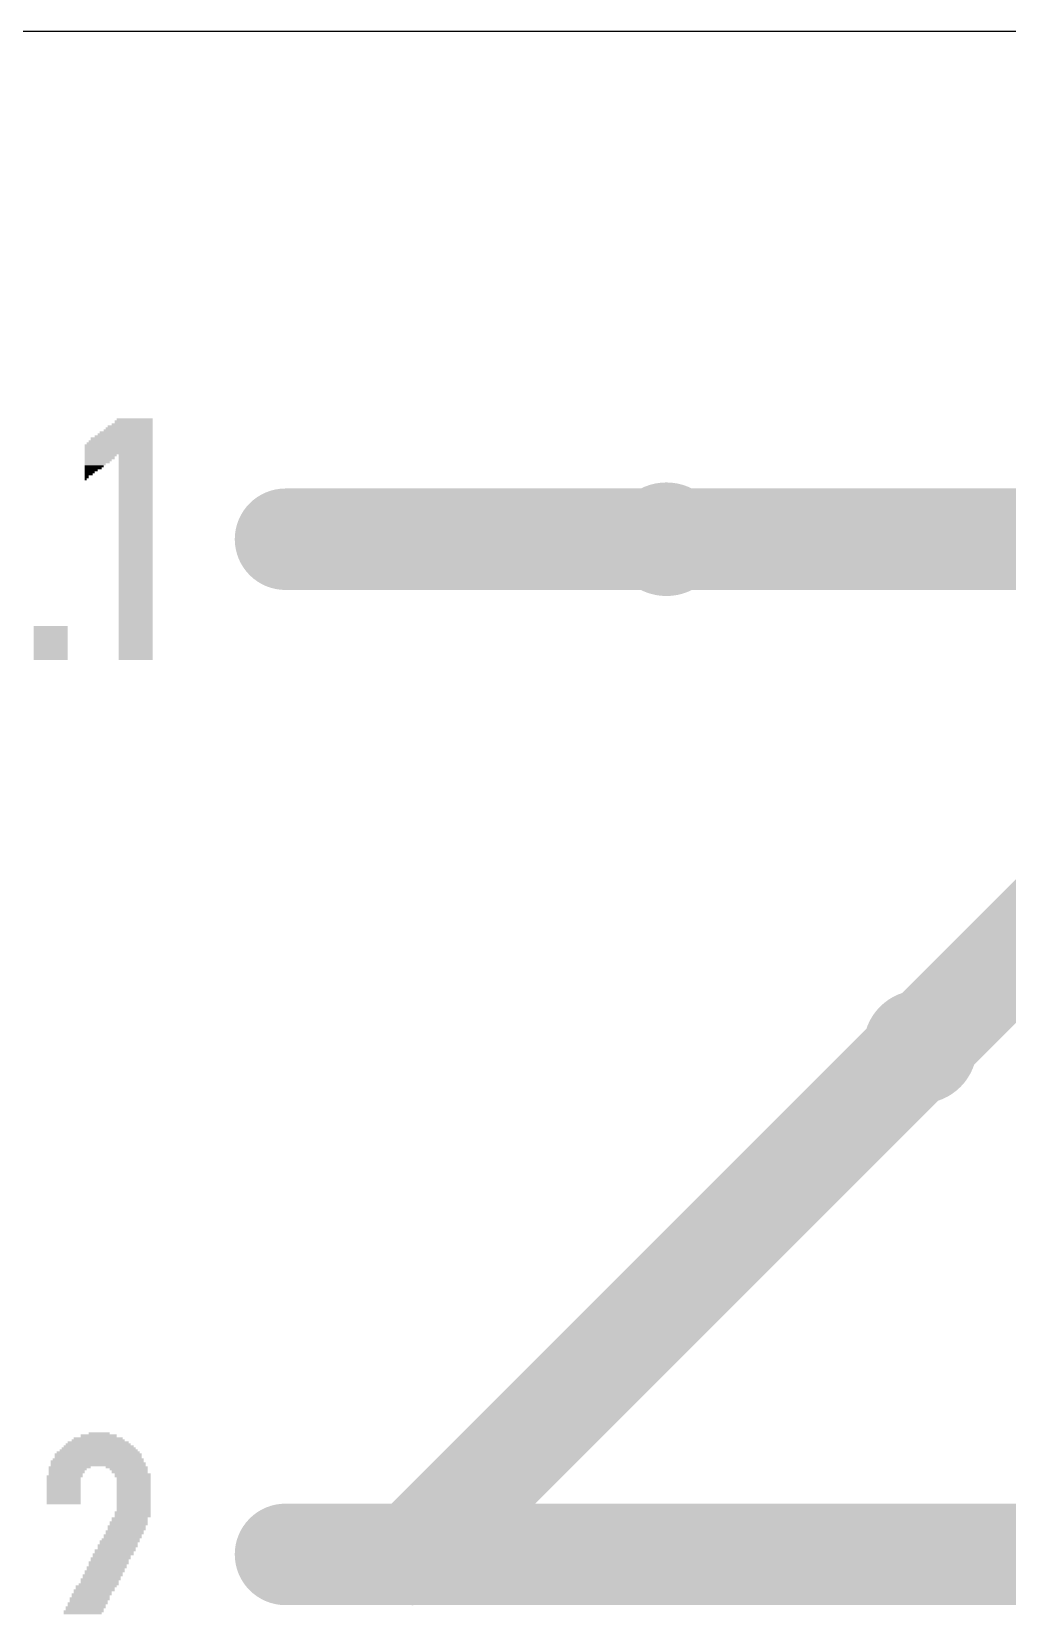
# Model space of a CAD drawing. Extents: x -1 to 100, y 0 to 61.
# Drawn here: x 74.93 to 84.69, y 45.12 to 60.96 of the extents above; entities that cross this region are included whole.
import ezdxf

# ---------------------------------------------------------------- set-up
doc = ezdxf.new("R2010")
doc.units = 0
for name, color, linetype in [('115', 151, 'CONTINUOUS'), ('117', 190, 'CONTINUOUS'), ('170', 151, 'CONTINUOUS'), ('20', 31, 'CONTINUOUS')]:
    doc.layers.add(name, color=color, linetype=linetype)

# ---------------------------------------------------------------- blocks, each defined once
blk = doc.blocks.new('RECT')
blk.add_solid([(-0.5, -0.5), (0.5, -0.5), (-0.5, 0.5), (0.5, 0.5)])

msp = doc.modelspace()

# ---------------------------------------------------------------- linework, layer by layer
at = {"layer": '115', "const_width": 1.016}
for points in [[(88.9, 55.88), (77.47, 55.88)], [(78.74, 45.72), (88.9, 55.88)], [(77.47, 45.72), (78.74, 45.72)], [(78.74, 45.72), (99.06, 45.72)]]:
    msp.add_lwpolyline(points, dxfattribs=at)
at = {"layer": '115', "const_width": 0.508}
for points in [[(77.47, 56.134, 1), (77.47, 55.626)], [(77.47, 45.974, 1), (77.47, 45.466)], [(78.74, 45.974, 1), (78.74, 45.466)], [(78.56, 45.9, 1), (78.92, 45.54)], [(78.74, 45.466, 1), (78.74, 45.974)]]:
    msp.add_lwpolyline(points, format="xyb", dxfattribs=at)
at = {"layer": '117', "const_width": 0.127}
for points in [[(81.28, 55.375, 1), (81.28, 56.385, 1), (81.28, 55.375)], [(83.82, 50.295, 1), (83.82, 51.305, 1), (83.82, 50.295)]]:
    msp.add_lwpolyline(points, format="xyb", dxfattribs=at)
at = {"layer": '20'}
msp.add_line((99.06, 60.96), (0, 60.96), dxfattribs=at)

# ---------------------------------------------------------------- block references
at = {"layer": '170'}
for p, xscale, yscale in [((75.935, 57.03), 0.41, 0.02), ((75.95, 57.055), 0.38, 0.03), ((75.96, 57.08), 0.36, 0.02), ((75.82, 56.86), 0.64, 0.02), ((75.83, 56.885), 0.62, 0.03), ((75.85, 56.91), 0.58, 0.02), ((75.865, 56.93), 0.55, 0.02), ((75.875, 56.95), 0.53, 0.02), ((75.895, 56.97), 0.49, 0.02), ((75.905, 56.99), 0.47, 0.02), ((75.915, 57.01), 0.45, 0.02), ((75.8, 56.82), 0.68, 0.02), ((75.8, 56.8), 0.68, 0.02), ((75.8, 56.78), 0.68, 0.02), ((75.8, 56.76), 0.68, 0.02), ((75.8, 56.74), 0.68, 0.02), ((75.62, 56.72), 0.32, 0.02), ((75.61, 56.695), 0.3, 0.03), ((75.81, 56.84), 0.66, 0.02), ((75.97, 56.72), 0.34, 0.02), ((75.97, 56.695), 0.34, 0.03), ((75.595, 56.67), 0.27, 0.02), ((75.585, 56.65), 0.25, 0.02), ((75.565, 56.63), 0.21, 0.02), ((75.555, 56.61), 0.19, 0.02), ((75.545, 56.59), 0.17, 0.02), ((75.525, 56.57), 0.13, 0.02), ((75.51, 56.55), 0.1, 0.02), ((75.97, 56.67), 0.34, 0.02), ((75.97, 56.65), 0.34, 0.02), ((75.97, 56.63), 0.34, 0.02), ((75.97, 56.61), 0.34, 0.02), ((75.97, 56.59), 0.34, 0.02), ((75.97, 56.57), 0.34, 0.02), ((75.97, 56.55), 0.34, 0.02), ((75.5, 56.53), 0.08, 0.02), ((75.48, 56.505), 0.04, 0.03), ((75.47, 56.48), 0.02, 0.02), ((75.97, 56.53), 0.34, 0.02), ((75.97, 56.505), 0.34, 0.03), ((75.97, 56.48), 0.34, 0.02), ((75.97, 56.46), 0.34, 0.02), ((75.97, 56.44), 0.34, 0.02), ((75.97, 56.42), 0.34, 0.02), ((75.97, 56.4), 0.34, 0.02), ((75.97, 56.38), 0.34, 0.02), ((75.97, 56.36), 0.34, 0.02), ((75.97, 56.335), 0.34, 0.03), ((75.97, 56.31), 0.34, 0.02), ((75.97, 56.29), 0.34, 0.02), ((75.97, 56.27), 0.34, 0.02), ((75.97, 56.25), 0.34, 0.02), ((75.97, 56.23), 0.34, 0.02), ((75.97, 56.21), 0.34, 0.02), ((75.97, 56.19), 0.34, 0.02), ((75.97, 56.17), 0.34, 0.02), ((75.97, 56.145), 0.34, 0.03), ((75.97, 56.12), 0.34, 0.02), ((75.97, 56.1), 0.34, 0.02), ((75.97, 56.08), 0.34, 0.02), ((75.97, 56.06), 0.34, 0.02), ((75.97, 56.04), 0.34, 0.02), ((75.97, 56.02), 0.34, 0.02), ((75.97, 56), 0.34, 0.02), ((75.97, 55.975), 0.34, 0.03), ((75.97, 55.95), 0.34, 0.02), ((75.97, 55.93), 0.34, 0.02), ((75.97, 55.91), 0.34, 0.02), ((75.97, 55.89), 0.34, 0.02), ((75.97, 55.87), 0.34, 0.02), ((75.97, 55.85), 0.34, 0.02), ((75.97, 55.83), 0.34, 0.02), ((75.97, 55.81), 0.34, 0.02), ((75.97, 55.785), 0.34, 0.03), ((75.97, 55.76), 0.34, 0.02), ((75.97, 55.74), 0.34, 0.02), ((75.97, 55.72), 0.34, 0.02), ((75.97, 55.7), 0.34, 0.02), ((75.97, 55.68), 0.34, 0.02), ((75.97, 55.66), 0.34, 0.02), ((75.97, 55.64), 0.34, 0.02), ((75.97, 55.615), 0.34, 0.03), ((75.97, 55.59), 0.34, 0.02), ((75.97, 55.57), 0.34, 0.02), ((75.97, 55.55), 0.34, 0.02), ((75.97, 55.53), 0.34, 0.02), ((75.97, 55.51), 0.34, 0.02), ((75.97, 55.49), 0.34, 0.02), ((75.97, 55.47), 0.34, 0.02), ((75.97, 55.45), 0.34, 0.02), ((75.97, 55.425), 0.34, 0.03), ((75.97, 55.4), 0.34, 0.02), ((75.97, 55.38), 0.34, 0.02), ((75.97, 55.36), 0.34, 0.02), ((75.97, 55.34), 0.34, 0.02), ((75.97, 55.32), 0.34, 0.02), ((75.97, 55.3), 0.34, 0.02), ((75.97, 55.28), 0.34, 0.02), ((75.97, 55.255), 0.34, 0.03), ((75.97, 55.23), 0.34, 0.02), ((75.97, 55.21), 0.34, 0.02), ((75.97, 55.19), 0.34, 0.02), ((75.97, 55.17), 0.34, 0.02), ((75.97, 55.15), 0.34, 0.02), ((75.97, 55.13), 0.34, 0.02), ((75.12, 55), 0.34, 0.02), ((75.12, 54.98), 0.34, 0.02), ((75.12, 54.96), 0.34, 0.02), ((75.97, 55.11), 0.34, 0.02), ((75.97, 55.09), 0.34, 0.02), ((75.97, 55.065), 0.34, 0.03), ((75.97, 55.04), 0.34, 0.02), ((75.97, 55.02), 0.34, 0.02), ((75.97, 55), 0.34, 0.02), ((75.97, 54.98), 0.34, 0.02), ((75.97, 54.96), 0.34, 0.02), ((75.12, 54.94), 0.34, 0.02), ((75.12, 54.92), 0.34, 0.02), ((75.12, 54.9), 0.34, 0.02), ((75.12, 54.875), 0.34, 0.03), ((75.12, 54.85), 0.34, 0.02), ((75.12, 54.83), 0.34, 0.02), ((75.12, 54.81), 0.34, 0.02), ((75.97, 54.94), 0.34, 0.02), ((75.97, 54.92), 0.34, 0.02), ((75.97, 54.9), 0.34, 0.02), ((75.97, 54.875), 0.34, 0.03), ((75.97, 54.85), 0.34, 0.02), ((75.97, 54.83), 0.34, 0.02), ((75.97, 54.81), 0.34, 0.02), ((75.12, 54.79), 0.34, 0.02), ((75.12, 54.77), 0.34, 0.02), ((75.12, 54.75), 0.34, 0.02), ((75.12, 54.73), 0.34, 0.02), ((75.12, 54.705), 0.34, 0.03), ((75.12, 54.68), 0.34, 0.02), ((75.97, 54.79), 0.34, 0.02), ((75.97, 54.77), 0.34, 0.02), ((75.97, 54.75), 0.34, 0.02), ((75.97, 54.73), 0.34, 0.02), ((75.97, 54.705), 0.34, 0.03), ((75.97, 54.68), 0.34, 0.02), ((75.595, 46.88), 0.49, 0.02), ((75.6, 46.905), 0.36, 0.03), ((75.605, 46.93), 0.21, 0.02), ((75.595, 46.715), 0.87, 0.03), ((75.595, 46.74), 0.83, 0.02), ((75.6, 46.76), 0.78, 0.02), ((75.6, 46.78), 0.74, 0.02), ((75.6, 46.8), 0.7, 0.02), ((75.595, 46.82), 0.65, 0.02), ((75.595, 46.84), 0.61, 0.02), ((75.595, 46.86), 0.53, 0.02), ((75.31, 46.59), 0.42, 0.02), ((75.29, 46.57), 0.38, 0.02), ((75.585, 46.65), 0.93, 0.02), ((75.595, 46.63), 0.95, 0.02), ((75.595, 46.61), 0.95, 0.02), ((75.595, 46.67), 0.91, 0.02), ((75.595, 46.69), 0.87, 0.02), ((75.88, 46.59), 0.42, 0.02), ((75.9, 46.57), 0.38, 0.02), ((75.26, 46.5), 0.36, 0.02), ((75.25, 46.48), 0.34, 0.02), ((75.25, 46.46), 0.34, 0.02), ((75.25, 46.44), 0.34, 0.02), ((75.25, 46.42), 0.34, 0.02), ((75.28, 46.545), 0.36, 0.03), ((75.27, 46.52), 0.34, 0.02), ((75.91, 46.545), 0.36, 0.03), ((75.94, 46.52), 0.36, 0.02), ((75.94, 46.5), 0.36, 0.02), ((75.95, 46.48), 0.34, 0.02), ((75.95, 46.46), 0.34, 0.02), ((75.95, 46.44), 0.34, 0.02), ((75.95, 46.42), 0.34, 0.02), ((75.25, 46.4), 0.34, 0.02), ((75.25, 46.38), 0.34, 0.02), ((75.25, 46.355), 0.34, 0.03), ((75.25, 46.33), 0.34, 0.02), ((75.25, 46.31), 0.34, 0.02), ((75.25, 46.29), 0.34, 0.02), ((75.25, 46.27), 0.34, 0.02), ((75.25, 46.25), 0.34, 0.02), ((75.95, 46.4), 0.34, 0.02), ((75.95, 46.38), 0.34, 0.02), ((75.95, 46.355), 0.34, 0.03), ((75.95, 46.33), 0.34, 0.02), ((75.95, 46.31), 0.34, 0.02), ((75.95, 46.29), 0.34, 0.02), ((75.95, 46.27), 0.34, 0.02), ((75.95, 46.25), 0.34, 0.02), ((75.25, 46.23), 0.34, 0.02), ((75.94, 46.14), 0.36, 0.02), ((75.94, 46.12), 0.36, 0.02), ((75.94, 46.1), 0.36, 0.02), ((75.95, 46.23), 0.34, 0.02), ((75.95, 46.21), 0.34, 0.02), ((75.95, 46.19), 0.34, 0.02), ((75.95, 46.165), 0.34, 0.03), ((75.86, 45.95), 0.38, 0.02), ((75.86, 45.93), 0.38, 0.02), ((75.88, 45.995), 0.38, 0.03), ((75.88, 45.97), 0.38, 0.02), ((75.9, 46.04), 0.38, 0.02), ((75.9, 46.02), 0.38, 0.02), ((75.91, 46.08), 0.36, 0.02), ((75.91, 46.06), 0.36, 0.02), ((75.79, 45.805), 0.4, 0.03), ((75.78, 45.78), 0.38, 0.02), ((75.81, 45.85), 0.4, 0.02), ((75.8, 45.83), 0.38, 0.02), ((75.82, 45.87), 0.38, 0.02), ((75.84, 45.91), 0.38, 0.02), ((75.84, 45.89), 0.38, 0.02), ((75.7, 45.635), 0.4, 0.03), ((75.69, 45.61), 0.38, 0.02), ((75.72, 45.68), 0.4, 0.02), ((75.71, 45.66), 0.38, 0.02), ((75.745, 45.72), 0.41, 0.02), ((75.73, 45.7), 0.38, 0.02), ((75.765, 45.76), 0.41, 0.02), ((75.755, 45.74), 0.39, 0.02), ((75.62, 45.47), 0.4, 0.02), ((75.64, 45.51), 0.4, 0.02), ((75.63, 45.49), 0.38, 0.02), ((75.66, 45.55), 0.4, 0.02), ((75.65, 45.53), 0.38, 0.02), ((75.68, 45.59), 0.4, 0.02), ((75.67, 45.57), 0.38, 0.02), ((75.53, 45.32), 0.4, 0.02), ((75.52, 45.3), 0.38, 0.02), ((75.555, 45.36), 0.41, 0.02), ((75.54, 45.34), 0.38, 0.02), ((75.575, 45.4), 0.41, 0.02), ((75.565, 45.38), 0.39, 0.02), ((75.6, 45.42), 0.4, 0.02), ((75.61, 45.445), 0.38, 0.03), ((75.45, 45.15), 0.4, 0.02), ((75.47, 45.19), 0.4, 0.02), ((75.46, 45.17), 0.38, 0.02), ((75.49, 45.23), 0.4, 0.02), ((75.48, 45.21), 0.38, 0.02), ((75.51, 45.275), 0.4, 0.03), ((75.5, 45.25), 0.38, 0.02), ((75.44, 45.13), 0.38, 0.02)]:
    msp.add_blockref('RECT', p, dxfattribs=dict(at, xscale=xscale, yscale=yscale))

doc.saveas('drawing.dxf')
